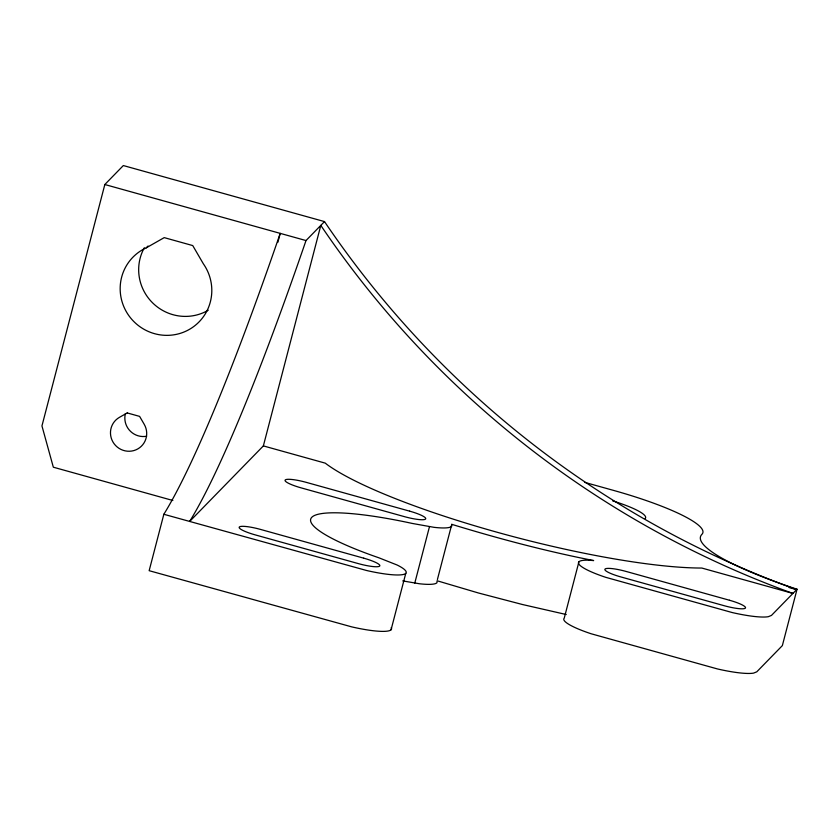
<?xml version="1.0" encoding="UTF-8"?>
<svg xmlns="http://www.w3.org/2000/svg" width="839" height="839" viewBox="0 0 839 839"><rect width="100%" height="100%" fill="white"/><g stroke="black" fill="none" stroke-linecap="round" stroke-linejoin="round"><path stroke-width="1.26" d="M584.552 482.32L613.561 490.406A107.591 18.5 14.6 0 1 701.928 534.307A164.077 28.211 14.6 0 0 791.607 587.426L797.05 589.198L771.471 615.417L768.283 616.696A46.606 8.012 14.6 0 1 732.153 612.533L605.852 577.358A46.606 8.012 14.6 0 1 588.118 560.169L593.645 560.567C545.728 551.15 498.471 538.617 451.781 524.344L451.655 526.326A46.606 8.012 14.6 0 1 434.036 527.332L412.337 523.452A128.514 22.097 14.6 0 0 311.814 517.275A128.514 22.097 14.6 0 0 378.84 557.778L397.214 565.056A46.606 8.012 14.6 0 1 366.454 570.468L163.846 514.276L149.153 570.688L351.761 626.88A46.606 8.012 14.6 0 0 391.215 627.635M789.059 587.52L796.631 589.628A949.853 931.238 44.3 0 1 324.504 221.59L123.333 165.556L104.833 184.517L41.95 425.918L53.329 467.197L172.844 500.484M277.898 242.24L280.216 233.368A709.794 68.232 -74.4 0 1 163.846 514.276M263.362 445.908L320.802 225.387A949.853 931.238 44.3 0 0 792.928 593.425L701.813 568.045A222.062 38.175 14.6 0 1 497.254 532.283A222.062 38.175 14.6 0 1 325.259 463.149L263.362 445.908L189.645 521.459A709.794 68.232 -74.4 0 0 306.004 240.552L324.504 221.59M391.079 629.764L405.772 573.352M414.791 583.063L429.484 526.651M437.413 579.508L451.781 524.344M578.931 561.784L564.228 618.196A46.606 8.012 14.6 0 0 591.159 633.77L717.46 668.945A46.606 8.012 14.6 0 0 753.59 673.109L756.778 671.829L782.357 645.611L797.05 589.198M146.28 247.83L164.224 237.626L192.739 245.575L203.3 263.719A46.26 45.358 44.3 0 1 190.369 328.815A46.26 45.358 44.3 0 1 125.84 310.839A46.26 45.358 44.3 0 1 146.28 247.83L148.042 246.026M402.72 580.903L419.343 583.745A46.606 8.012 14.6 0 0 436.962 582.738L437.088 580.756L478.387 592.974L522.477 604.52L566.262 614.526M104.833 184.517L306.004 240.552M612.606 500.852A48.421 8.327 14.6 0 1 645.181 518.502M208.229 310.241A46.26 45.358 44.3 0 1 152.771 303.026A46.26 45.358 44.3 0 1 144.339 247.746M146.626 436.238A18.29 17.934 44.3 0 1 125.41 413.554M127.203 412.935L119.4 417.371A18.29 17.934 44.3 0 0 112.971 442.027A18.29 17.934 44.3 0 0 137.774 448.938A18.29 17.934 44.3 0 0 144.203 424.282L139.599 416.385L127.203 412.935M409.631 511.15L306.466 482.415A19.37 3.325 14.6 0 0 285.229 479.971A19.37 3.325 14.6 0 0 301.138 487.868L404.304 516.614A19.37 3.325 14.6 0 0 425.541 519.058A19.37 3.325 14.6 0 0 409.631 511.15M729.448 600.242L626.282 571.495A19.37 3.325 14.6 0 0 605.045 569.062A19.37 3.325 14.6 0 0 620.954 576.959L724.12 605.695A19.37 3.325 14.6 0 0 745.347 608.139A19.37 3.325 14.6 0 0 729.448 600.242M363.748 558.176L260.583 529.44A19.37 3.325 14.6 0 0 239.346 526.997A19.37 3.325 14.6 0 0 255.255 534.894L358.421 563.63A19.37 3.325 14.6 0 0 379.658 566.073A19.37 3.325 14.6 0 0 363.748 558.176"/></g></svg>
